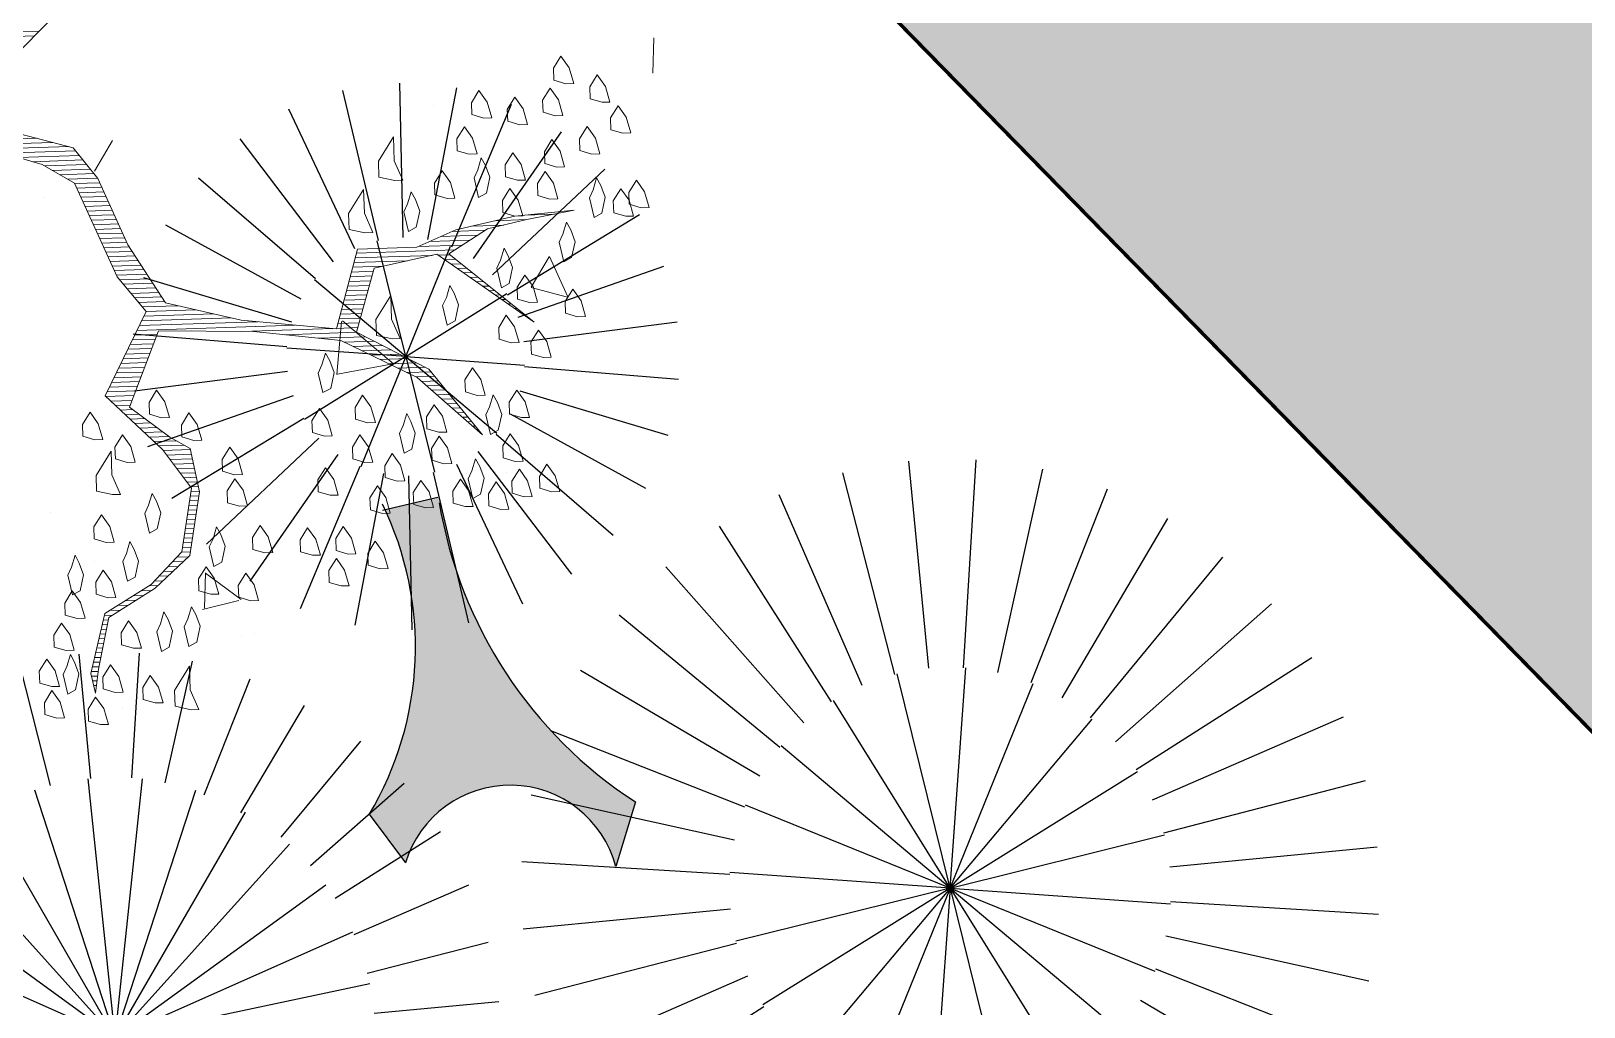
# Model space of a CAD drawing. Header units: millimetres. Extents: x 111 to 1506, y 14 to 566.
# Drawn here: x 223.192 to 225.515, y 186.603 to 188.063 of the extents above; entities that cross this region are included whole.
import ezdxf

# ---------------------------------------------------------------- set-up
doc = ezdxf.new("R2010")
doc.units = ezdxf.units.MM
doc.linetypes.add('ACAD_ISO04W100', pattern=[30, 24, -3, 0, -3])
doc.layers.add('ARBOLES', color=78, linetype='Continuous', lineweight=5)
doc.layers.add('G', color=254, linetype='Continuous', lineweight=5)
doc.layers.add('FURN', color=253, linetype='Continuous')

# ---------------------------------------------------------------- blocks, each defined once
blk = doc.blocks.new('*X16')
at = {"color": 0}
for p, q in [((17.8535, 16.66), (17.9345, 16.66)), ((17.8635, 16.67), (17.9451, 16.67)), ((17.6822, 16.43), (17.9666, 16.43)), ((17.6839, 16.44), (17.9326, 16.44)), ((17.8145, 16.42), (18.0006, 16.42)), ((17.8617, 16.41), (18.0157, 16.41)), ((17.8916, 16.4), (18.0232, 16.4)), ((17.9216, 16.39), (18.0307, 16.39)), ((17.9473, 16.38), (18.0382, 16.38)), ((17.9633, 16.37), (18.0457, 16.37)), ((17.9793, 16.36), (18.0532, 16.36)), ((17.9953, 16.35), (18.0607, 16.35)), ((18.0106, 16.34), (18.0651, 16.34)), ((18.0147, 16.33), (18.0692, 16.33)), ((18.0189, 16.32), (18.0733, 16.32)), ((18.0231, 16.31), (18.0774, 16.31)), ((18.0272, 16.3), (18.0816, 16.3)), ((18.0314, 16.29), (18.0857, 16.29)), ((18.0356, 16.28), (18.0898, 16.28)), ((18.0397, 16.27), (18.0939, 16.27)), ((18.0439, 16.26), (18.098, 16.26)), ((18.0481, 16.25), (18.1021, 16.25)), ((18.0522, 16.24), (18.1063, 16.24)), ((18.0564, 16.23), (18.1104, 16.23)), ((18.9115, 16.23), (18.9795, 16.23)), ((18.9759, 16.24), (19.0395, 16.24)), ((18.0606, 16.22), (18.1145, 16.22)), ((18.0647, 16.21), (18.1186, 16.21)), ((18.0689, 16.2), (18.1236, 16.2)), ((18.7941, 16.2), (18.873, 16.2)), ((18.8191, 16.21), (18.8896, 16.21)), ((18.8615, 16.22), (18.9295, 16.22)), ((18.0731, 16.19), (18.1296, 16.19)), ((18.0772, 16.18), (18.1356, 16.18)), ((18.0814, 16.17), (18.1416, 16.17)), ((18.0856, 16.16), (18.1476, 16.16)), ((18.6084, 16.16), (18.7734, 16.16)), ((18.6114, 16.17), (18.823, 16.17)), ((18.7441, 16.18), (18.8396, 16.18)), ((18.7691, 16.19), (18.8563, 16.19)), ((18.7869, 16.16), (18.812, 16.16)), ((18.0897, 16.15), (18.1536, 16.15)), ((18.0939, 16.14), (18.1596, 16.14)), ((18.1004, 16.13), (18.1656, 16.13)), ((18.5994, 16.13), (18.6461, 16.13)), ((18.6024, 16.14), (18.6667, 16.14)), ((18.6054, 16.15), (18.7201, 16.15)), ((18.8002, 16.15), (18.8237, 16.15)), ((18.8135, 16.14), (18.8354, 16.14)), ((18.8269, 16.13), (18.847, 16.13)), ((18.1082, 16.12), (18.1716, 16.12)), ((18.116, 16.11), (18.1776, 16.11)), ((18.1237, 16.1), (18.1836, 16.1)), ((18.5904, 16.1), (18.6367, 16.1)), ((18.5934, 16.11), (18.6398, 16.11)), ((18.5964, 16.12), (18.6429, 16.12)), ((18.8402, 16.12), (18.8587, 16.12)), ((18.8535, 16.11), (18.8704, 16.11)), ((18.8669, 16.1), (18.882, 16.1)), ((18.1315, 16.09), (18.1896, 16.09)), ((18.1393, 16.08), (18.1956, 16.08)), ((18.1471, 16.07), (18.2239, 16.07)), ((18.1549, 16.06), (18.2619, 16.06)), ((18.5784, 16.06), (18.6242, 16.06)), ((18.5814, 16.07), (18.6273, 16.07)), ((18.5844, 16.08), (18.6304, 16.08)), ((18.5874, 16.09), (18.6336, 16.09)), ((18.8802, 16.09), (18.8937, 16.09)), ((18.8935, 16.08), (18.9054, 16.08)), ((18.9069, 16.07), (18.917, 16.07)), ((18.9202, 16.06), (18.9287, 16.06)), ((18.1392, 16.03), (18.3946, 16.03)), ((18.1444, 16.04), (18.3379, 16.04)), ((18.1497, 16.05), (18.2999, 16.05)), ((18.5694, 16.03), (18.6148, 16.03)), ((18.5724, 16.04), (18.6179, 16.04)), ((18.5754, 16.05), (18.6211, 16.05)), ((18.9335, 16.05), (18.9404, 16.05)), ((18.9469, 16.04), (18.952, 16.04)), ((18.9602, 16.03), (18.9637, 16.03)), ((18.1235, 16), (18.173, 16)), ((18.1287, 16.01), (18.1773, 16.01)), ((18.1339, 16.02), (18.4746, 16.02)), ((18.3591, 16.01), (18.5546, 16.01)), ((18.4501, 16), (18.6064, 16)), ((18.5634, 16.01), (18.6086, 16.01)), ((18.5664, 16.02), (18.6117, 16.02)), ((18.9735, 16.02), (18.9754, 16.02)), ((18.9869, 16.01), (18.987, 16.01)), ((18.1025, 15.96), (18.1562, 15.96)), ((18.1077, 15.97), (18.1604, 15.97)), ((18.113, 15.98), (18.1646, 15.98)), ((18.1182, 15.99), (18.1688, 15.99)), ((18.5234, 15.99), (18.6244, 15.99)), ((18.5781, 15.98), (18.6424, 15.98)), ((18.5971, 15.97), (18.6604, 15.97)), ((18.6161, 15.96), (18.6784, 15.96)), ((18.0868, 15.93), (18.1436, 15.93)), ((18.092, 15.94), (18.1478, 15.94)), ((18.0973, 15.95), (18.152, 15.95)), ((18.6351, 15.95), (18.6964, 15.95)), ((18.6541, 15.94), (18.7144, 15.94)), ((18.6731, 15.93), (18.7324, 15.93)), ((18.0711, 15.9), (18.1309, 15.9)), ((18.0763, 15.91), (18.1351, 15.91)), ((18.0816, 15.92), (18.1394, 15.92)), ((18.6921, 15.92), (18.7504, 15.92)), ((18.7111, 15.91), (18.7628, 15.91)), ((18.7301, 15.9), (18.7704, 15.9)), ((18.0627, 15.88), (18.1225, 15.88)), ((18.0658, 15.89), (18.1267, 15.89)), ((18.0727, 15.87), (18.1183, 15.87)), ((18.0827, 15.86), (18.1141, 15.86)), ((18.7421, 15.89), (18.7781, 15.89)), ((18.7528, 15.88), (18.7857, 15.88)), ((18.7634, 15.87), (18.7934, 15.87)), ((18.7741, 15.86), (18.801, 15.86)), ((18.0927, 15.85), (18.1197, 15.85)), ((18.1027, 15.84), (18.1322, 15.84)), ((18.1127, 15.83), (18.1447, 15.83)), ((18.7848, 15.85), (18.8087, 15.85)), ((18.7954, 15.84), (18.8163, 15.84)), ((18.8061, 15.83), (18.824, 15.83)), ((18.1227, 15.82), (18.1572, 15.82)), ((18.1327, 15.81), (18.1697, 15.81)), ((18.1427, 15.8), (18.1822, 15.8)), ((18.8168, 15.82), (18.8316, 15.82)), ((18.8274, 15.81), (18.8393, 15.81)), ((18.8381, 15.8), (18.8469, 15.8)), ((18.1527, 15.79), (18.1947, 15.79)), ((18.1627, 15.78), (18.2105, 15.78)), ((18.1727, 15.77), (18.2271, 15.77)), ((18.182, 15.76), (18.2403, 15.76)), ((18.8488, 15.79), (18.8545, 15.79)), ((18.8594, 15.78), (18.8622, 15.78)), ((18.189, 15.75), (18.2422, 15.75)), ((18.196, 15.74), (18.244, 15.74)), ((18.203, 15.73), (18.2458, 15.73)), ((18.21, 15.72), (18.2476, 15.72)), ((18.217, 15.71), (18.2494, 15.71)), ((18.224, 15.7), (18.2512, 15.7)), ((18.231, 15.69), (18.2531, 15.69)), ((18.2367, 15.66), (18.2553, 15.66)), ((18.238, 15.68), (18.2549, 15.68)), ((18.2385, 15.67), (18.2567, 15.67)), ((18.231, 15.63), (18.2497, 15.63)), ((18.2329, 15.64), (18.2515, 15.64)), ((18.2348, 15.65), (18.2534, 15.65)), ((18.2254, 15.6), (18.244, 15.6)), ((18.2273, 15.61), (18.2459, 15.61)), ((18.2292, 15.62), (18.2478, 15.62)), ((18.2179, 15.56), (18.2365, 15.56)), ((18.2198, 15.57), (18.2384, 15.57)), ((18.2217, 15.58), (18.2403, 15.58)), ((18.2235, 15.59), (18.2422, 15.59)), ((18.2032, 15.53), (18.2284, 15.53)), ((18.2132, 15.54), (18.2328, 15.54)), ((18.216, 15.55), (18.2347, 15.55)), ((18.1732, 15.5), (18.1946, 15.5)), ((18.1832, 15.51), (18.2059, 15.51)), ((18.1932, 15.52), (18.2171, 15.52)), ((18.1238, 15.46), (18.1468, 15.46)), ((18.1409, 15.47), (18.1609, 15.47)), ((18.1532, 15.48), (18.1721, 15.48)), ((18.1632, 15.49), (18.1834, 15.49)), ((18.0723, 15.43), (18.0954, 15.43)), ((18.0895, 15.44), (18.1126, 15.44)), ((18.1066, 15.45), (18.1297, 15.45)), ((18.0407, 15.4), (18.0516, 15.4)), ((18.0433, 15.41), (18.0611, 15.41)), ((18.0552, 15.42), (18.0783, 15.42)), ((18.03, 15.36), (18.0424, 15.36)), ((18.0327, 15.37), (18.0447, 15.37)), ((18.0353, 15.38), (18.047, 15.38)), ((18.038, 15.39), (18.0493, 15.39)), ((18.022, 15.33), (18.0355, 15.33)), ((18.0247, 15.34), (18.0378, 15.34)), ((18.0273, 15.35), (18.0401, 15.35)), ((18.014, 15.3), (18.0286, 15.3)), ((18.0167, 15.31), (18.0309, 15.31)), ((18.0193, 15.32), (18.0332, 15.32)), ((18.0113, 15.29), (18.0265, 15.29)), ((18.0115, 15.28), (18.0249, 15.28)), ((18.0135, 15.27), (18.0232, 15.27)), ((18.0155, 15.26), (18.0215, 15.26)), ((18.0175, 15.25), (18.0199, 15.25))]:
    blk.add_line(p, q, dxfattribs=at)
blk = doc.blocks.new('E1E')
at = {"layer": 'ARBOLES', "ltscale": 0.2}
for p, q in [((94.9941, 59.1844), (94.9941, 59.1844)), ((95.1485, 59.1133), (95.1485, 59.1133)), ((94.8455, 58.9854), (94.8455, 58.9854)), ((94.8241, 58.9714), (94.8241, 58.9714)), ((94.928, 58.9668), (94.8733, 58.9268)), ((94.948, 58.9033), (94.9254, 58.9629)), ((95.1411, 58.9598), (95.1411, 58.9598)), ((94.9473, 58.9039), (94.8701, 58.9236)), ((95.2463, 58.9074), (95.2463, 58.9074)), ((94.6676, 58.8635), (94.6676, 58.8635)), ((94.9236, 58.6057), (94.9236, 58.6057)), ((94.5138, 58.5333), (94.5138, 58.5333)), ((95.1355, 58.5085), (95.1355, 58.5085)), ((94.8624, 58.4826), (94.7765, 58.4282)), ((94.8909, 58.3921), (94.8631, 58.4837)), ((95.2104, 58.4729), (95.2104, 58.4729)), ((94.6865, 58.4581), (94.6865, 58.4581)), ((95.013, 58.4632), (95.013, 58.4632)), ((94.8895, 58.3905), (94.7758, 58.4277)), ((94.811, 58.3666), (94.811, 58.3666)), ((95.4709, 58.3857), (95.4709, 58.3857)), ((94.8922, 58.3418), (94.8922, 58.3418)), ((95.3957, 58.2452), (95.4049, 58.3083)), ((94.4865, 58.2246), (94.4865, 58.2246)), ((94.5882, 58.1432), (94.5302, 58.1979)), ((94.5977, 58.207), (94.5304, 58.1986)), ((94.5888, 58.1437), (94.598, 58.2068)), ((94.7363, 58.1935), (94.7363, 58.1935)), ((94.5867, 58.1273), (94.5867, 58.1273)), ((94.8833, 57.9689), (94.8833, 57.9689)), ((94.5376, 57.7708), (94.5376, 57.7708)), ((94.5622, 57.7074), (94.5397, 57.767))]:
    blk.add_line(p, q, dxfattribs=at)
for points in [[(95.5861, 58.3417), (95.4965, 58.333), (95.43, 58.3423), (95.2954, 58.4695), (95.2238, 58.5077), (95.2346, 58.6762), (95.103, 58.7267), (95.0285, 58.7715), (95.0017, 58.8842), (95.0305, 58.9594), (95.0883, 59.0397), (95.0709, 59.1488), (95.0499, 59.1785), (95.0608, 59.1365), (95.0789, 59.0433), (95.0211, 58.963), (94.9858, 58.8849), (95.0126, 58.7722), (95.0574, 58.7064), (95.0987, 58.7014), (95.1869, 58.6783), (95.1899, 58.5316), (95.0309, 58.4686), (94.8791, 58.4244), (94.7266, 58.4344), (94.579, 58.4856), (94.7128, 58.4127), (94.8589, 58.3998), (94.8727, 58.2812), (94.7773, 58.2154), (94.5691, 58.2629), (94.7578, 58.2067), (94.7101, 58.1387), (94.6509, 58.0967), (94.5786, 58.049), (94.6733, 58.0989), (94.7622, 58.1619), (94.8156, 58.2168), (94.9132, 58.2603), (94.8943, 58.4077), (95.0591, 58.4577), (95.1971, 58.4802), (95.2991, 58.4087), (95.3939, 58.3185), (95.4561, 58.2838), (95.5811, 58.3005)], [(95.6347, 58.2152), (95.5632, 58.0431)]]:
    blk.add_lwpolyline(points, dxfattribs=at)
for points in [[(95.0202, 59.2276), (95.0426, 59.2298), (95.0513, 59.2103), (95.047, 59.185), (95.0253, 59.1987), (95.0072, 59.2218)], [(95.0975, 59.2464), (95.1199, 59.2486), (95.1286, 59.2291), (95.1243, 59.2038), (95.1026, 59.2175), (95.0845, 59.2407)], [(95.1157, 59.1532), (95.1164, 59.1691), (95.0954, 59.1987), (95.0853, 59.1864), (95.0904, 59.1575), (95.1056, 59.1409), (95.1179, 59.1308)], [(95.1272, 59.1973), (95.1496, 59.1995), (95.1583, 59.18), (95.154, 59.1547), (95.1323, 59.1684), (95.1142, 59.1915)], [(94.8793, 59.1415), (94.9082, 59.1466), (94.9198, 59.1205), (94.9112, 59.0699), (94.8938, 59.109), (94.8663, 59.1357)], [(94.9436, 59.1545), (94.966, 59.1567), (94.9747, 59.1372), (94.9704, 59.1119), (94.9487, 59.1256), (94.9306, 59.1487)], [(95.0174, 59.164), (95.0398, 59.1662), (95.0485, 59.1467), (95.0441, 59.1213), (95.0224, 59.1351), (95.0044, 59.1582)], [(95.1273, 59.1272), (95.1497, 59.1294), (95.1584, 59.1099), (95.154, 59.0846), (95.1323, 59.0983), (95.1143, 59.1214)], [(94.9885, 59.0187), (94.9893, 59.0346), (94.9683, 59.0642), (94.9582, 59.0519), (94.9632, 59.023), (94.9784, 59.0064), (94.9907, 58.9963)], [(95.0167, 59.078), (95.0391, 59.0801), (95.0478, 59.0606), (95.0435, 59.0353), (95.0218, 59.049), (95.0037, 59.0722)], [(95.1309, 59.0665), (95.1533, 59.0687), (95.162, 59.0491), (95.1577, 59.0238), (95.136, 59.0376), (95.1179, 59.0607)], [(94.9459, 58.9919), (94.9466, 59.0078), (94.9256, 59.0374), (94.9155, 59.0251), (94.9206, 58.9962), (94.9358, 58.9796), (94.9481, 58.9695)], [(95.0934, 59.0108), (95.1158, 59.013), (95.1245, 58.9935), (95.1201, 58.9681), (95.0985, 58.9819), (95.0804, 59.005)], [(95.1751, 58.9848), (95.1758, 59.0007), (95.1548, 59.0303), (95.1447, 59.018), (95.1498, 58.9891), (95.165, 58.9725), (95.1773, 58.9624)], [(95.0927, 58.9248), (95.0934, 58.9407), (95.0724, 58.9703), (95.0623, 58.958), (95.0674, 58.9291), (95.0826, 58.9125), (95.0949, 58.9023)], [(94.8534, 58.9195), (94.8758, 58.9217), (94.8845, 58.9022), (94.8802, 58.8769), (94.8585, 58.8906), (94.8404, 58.9137)], [(94.9243, 58.9355), (94.9467, 58.9377), (94.9554, 58.9182), (94.951, 58.8928), (94.9294, 58.9066), (94.9113, 58.9297)], [(95.1339, 58.9197), (95.1563, 58.9219), (95.165, 58.9024), (95.1607, 58.8771), (95.139, 58.8908), (95.1209, 58.9139)], [(94.9583, 58.8415), (94.959, 58.8574), (94.938, 58.8871), (94.9279, 58.8748), (94.933, 58.8458), (94.9482, 58.8292), (94.9605, 58.8191)], [(95.0884, 58.8293), (95.0892, 58.8452), (95.0682, 58.8749), (95.0581, 58.8626), (95.0631, 58.8336), (95.0783, 58.817), (95.0906, 58.8069)], [(94.7125, 58.8334), (94.7349, 58.8356), (94.7436, 58.8161), (94.7393, 58.7908), (94.7176, 58.8045), (94.6995, 58.8276)], [(95.1557, 58.8359), (95.1846, 58.841), (95.1962, 58.8149), (95.1875, 58.7643), (95.1701, 58.8034), (95.1427, 58.8301)], [(94.8622, 58.8299), (94.8846, 58.8321), (94.8933, 58.8126), (94.889, 58.7873), (94.8673, 58.801), (94.8492, 58.8241)], [(94.6591, 58.7784), (94.6815, 58.7806), (94.6902, 58.7611), (94.6859, 58.7358), (94.6642, 58.7495), (94.6461, 58.7726)], [(94.7812, 58.8016), (94.8036, 58.8038), (94.8123, 58.7843), (94.808, 58.759), (94.7863, 58.7727), (94.7682, 58.7959)], [(94.7227, 58.7756), (94.7451, 58.7778), (94.7538, 58.7583), (94.7495, 58.7329), (94.7278, 58.7467), (94.7097, 58.7698)], [(94.936, 58.7692), (94.9584, 58.7714), (94.9671, 58.7519), (94.9627, 58.7266), (94.941, 58.7403), (94.9229, 58.7634)], [(95.1528, 58.7723), (95.1752, 58.7744), (95.1839, 58.7549), (95.1796, 58.7296), (95.1579, 58.7434), (95.1398, 58.7665)], [(95.2222, 58.7564), (95.2446, 58.7586), (95.2533, 58.7391), (95.249, 58.7138), (95.2273, 58.7275), (95.2092, 58.7506)], [(94.9656, 58.7201), (94.988, 58.7223), (94.9967, 58.7028), (94.9924, 58.6775), (94.9707, 58.6912), (94.9526, 58.7143)], [(94.6931, 58.6845), (94.7155, 58.6867), (94.7242, 58.6671), (94.7199, 58.6418), (94.6982, 58.6556), (94.6801, 58.6787)], [(94.7922, 58.6896), (94.8146, 58.6918), (94.8233, 58.6723), (94.8189, 58.647), (94.7972, 58.6607), (94.7791, 58.6838)], [(95.0567, 58.6905), (95.0791, 58.6927), (95.0878, 58.6732), (95.0835, 58.6479), (95.0618, 58.6616), (95.0437, 58.6847)], [(95.1261, 58.6747), (95.1485, 58.6768), (95.1572, 58.6573), (95.1529, 58.632), (95.1312, 58.6457), (95.1131, 58.6689)], [(94.6245, 58.6461), (94.6469, 58.6483), (94.6556, 58.6288), (94.6513, 58.6035), (94.6296, 58.6172), (94.6115, 58.6403)], [(94.5594, 58.6172), (94.5818, 58.6193), (94.5905, 58.5998), (94.5862, 58.5745), (94.5645, 58.5882), (94.5464, 58.6114)], [(94.6903, 58.6209), (94.7127, 58.623), (94.7214, 58.6035), (94.7171, 58.5782), (94.6954, 58.5919), (94.6773, 58.6151)], [(94.7568, 58.6115), (94.7792, 58.6137), (94.7879, 58.5942), (94.7836, 58.5689), (94.7619, 58.5826), (94.7438, 58.6057)], [(94.498, 58.5976), (94.5204, 58.5998), (94.5291, 58.5803), (94.5248, 58.555), (94.5031, 58.5687), (94.485, 58.5918)], [(94.5725, 58.5528), (94.5732, 58.5687), (94.5522, 58.5984), (94.5421, 58.5861), (94.5472, 58.5571), (94.5624, 58.5405), (94.5747, 58.5304)], [(94.8421, 58.5949), (94.8645, 58.5971), (94.8732, 58.5776), (94.8689, 58.5523), (94.8472, 58.566), (94.8291, 58.5891)], [(94.4677, 58.5607), (94.4901, 58.5629), (94.4988, 58.5434), (94.4944, 58.5181), (94.4728, 58.5318), (94.4547, 58.5549)], [(94.6238, 58.5601), (94.6462, 58.5623), (94.6549, 58.5428), (94.6506, 58.5175), (94.6289, 58.5312), (94.6108, 58.5543)], [(94.7178, 58.524), (94.7185, 58.5399), (94.6975, 58.5695), (94.6874, 58.5572), (94.6925, 58.5283), (94.7077, 58.5117), (94.72, 58.5016)], [(94.425, 58.5339), (94.4474, 58.5361), (94.4561, 58.5166), (94.4518, 58.4913), (94.4301, 58.505), (94.412, 58.5281)], [(94.7792, 58.5436), (94.8017, 58.5458), (94.8103, 58.5262), (94.806, 58.5009), (94.7843, 58.5147), (94.7662, 58.5378)], [(94.5067, 58.508), (94.5292, 58.5101), (94.5378, 58.4906), (94.5335, 58.4653), (94.5118, 58.479), (94.4937, 58.5022)], [(94.6535, 58.511), (94.6759, 58.5131), (94.6846, 58.4936), (94.6803, 58.4683), (94.6586, 58.482), (94.6405, 58.5052)], [(94.8942, 58.4779), (94.8949, 58.4938), (94.874, 58.5234), (94.8638, 58.5111), (94.8689, 58.4822), (94.8841, 58.4656), (94.8964, 58.4555)], [(94.5863, 58.4343), (94.587, 58.4502), (94.566, 58.4798), (94.5559, 58.4675), (94.561, 58.4386), (94.5762, 58.422), (94.5885, 58.4119)], [(94.5256, 58.4306), (94.548, 58.4328), (94.5567, 58.4133), (94.5524, 58.388), (94.5307, 58.4017), (94.5126, 58.4248)], [(94.6145, 58.4235), (94.6369, 58.4256), (94.6456, 58.4061), (94.6413, 58.3808), (94.6196, 58.3945), (94.6015, 58.4177)], [(94.7945, 58.3867), (94.8235, 58.3918), (94.835, 58.3658), (94.8264, 58.3152), (94.809, 58.3542), (94.7815, 58.3809)], [(94.53, 58.3157), (94.5524, 58.3179), (94.5611, 58.2984), (94.5568, 58.2731), (94.5351, 58.2868), (94.517, 58.3099)], [(94.5936, 58.3128), (94.616, 58.315), (94.6247, 58.2955), (94.6204, 58.2702), (94.5987, 58.2839), (94.5806, 58.307)], [(94.7324, 58.2811), (94.7332, 58.297), (94.7122, 58.3267), (94.7021, 58.3144), (94.7071, 58.2854), (94.7223, 58.2688), (94.7346, 58.2587)], [(94.5004, 58.2246), (94.5228, 58.2268), (94.5315, 58.2072), (94.5272, 58.1819), (94.5055, 58.1957), (94.4874, 58.2188)], [(94.5901, 58.2333), (94.6125, 58.2355), (94.6212, 58.216), (94.6168, 58.1907), (94.5952, 58.2044), (94.5771, 58.2275)], [(94.6675, 58.182), (94.6682, 58.1979), (94.6472, 58.2276), (94.6371, 58.2153), (94.6422, 58.1864), (94.6573, 58.1697), (94.6696, 58.1596)], [(94.9118, 58.2285), (94.9407, 58.2336), (94.9523, 58.2075), (94.9436, 58.1569), (94.9262, 58.196), (94.8988, 58.2227)], [(94.8605, 58.1511), (94.8612, 58.167), (94.8402, 58.1966), (94.8301, 58.1843), (94.8352, 58.1554), (94.8504, 58.1388), (94.8627, 58.1287)], [(94.5808, 58.0967), (94.5815, 58.1126), (94.5605, 58.1422), (94.5504, 58.1299), (94.5555, 58.101), (94.5707, 58.0844), (94.583, 58.0743)], [(94.7983, 58.1156), (94.8208, 58.1178), (94.8294, 58.0983), (94.8251, 58.073), (94.8034, 58.0867), (94.7853, 58.1098)], [(94.8974, 58.1208), (94.9263, 58.1258), (94.9379, 58.0998), (94.9292, 58.0492), (94.9119, 58.0882), (94.8844, 58.115)], [(94.6733, 58.0989), (94.6957, 58.1011), (94.7044, 58.0816), (94.7001, 58.0563), (94.6784, 58.07), (94.6603, 58.0931)], [(94.7666, 58.0469), (94.7673, 58.0628), (94.7463, 58.0925), (94.7362, 58.0802), (94.7413, 58.0512), (94.7565, 58.0346), (94.7688, 58.0245)], [(94.4883, 58.0243), (94.5107, 58.0265), (94.5194, 58.007), (94.5151, 57.9817), (94.4934, 57.9954), (94.4753, 58.0185)], [(94.5606, 58.002), (94.5613, 58.0179), (94.5403, 58.0475), (94.5302, 58.0352), (94.5353, 58.0063), (94.5505, 57.9897), (94.5628, 57.9796)], [(94.6263, 58.0468), (94.6488, 58.049), (94.6574, 58.0295), (94.6531, 58.0042), (94.6314, 58.0179), (94.6133, 58.041)], [(94.6929, 58.0375), (94.7153, 58.0397), (94.724, 58.0202), (94.7196, 57.9948), (94.6979, 58.0086), (94.6799, 58.0317)], [(94.7912, 58.0267), (94.8136, 58.0289), (94.8223, 58.0094), (94.818, 57.9841), (94.7963, 57.9978), (94.7782, 58.0209)], [(94.4681, 57.9997), (94.4905, 58.0019), (94.4992, 57.9824), (94.4948, 57.9571), (94.4732, 57.9708), (94.4551, 57.9939)], [(94.6365, 57.989), (94.6589, 57.9912), (94.6676, 57.9717), (94.6633, 57.9464), (94.6416, 57.9601), (94.6235, 57.9832)], [(94.5867, 57.9434), (94.6091, 57.9456), (94.6178, 57.9261), (94.6134, 57.9008), (94.5917, 57.9145), (94.5737, 57.9376)], [(94.7269, 57.9435), (94.7493, 57.9457), (94.758, 57.9262), (94.7537, 57.9009), (94.732, 57.9146), (94.7139, 57.9377)], [(94.7912, 57.9566), (94.8136, 57.9588), (94.8223, 57.9393), (94.818, 57.914), (94.7963, 57.9277), (94.7782, 57.9508)], [(94.5491, 57.8877), (94.5715, 57.8899), (94.5802, 57.8704), (94.5759, 57.8451), (94.5542, 57.8588), (94.5361, 57.8819)], [(94.6742, 57.9045), (94.6966, 57.9066), (94.7053, 57.8871), (94.7009, 57.8618), (94.6792, 57.8755), (94.6612, 57.8987)], [(94.6048, 57.8502), (94.6272, 57.8524), (94.6359, 57.8329), (94.6316, 57.8076), (94.6099, 57.8213), (94.5918, 57.8444)], [(94.6778, 57.8437), (94.7002, 57.8459), (94.7089, 57.8264), (94.7046, 57.8011), (94.6829, 57.8148), (94.6648, 57.8379)]]:
    blk.add_lwpolyline(points, close=True, dxfattribs=at)
at = {"layer": 'ARBOLES', "ltscale": 0.2, "xscale": 0.8372139817761642, "yscale": 0.8372139817761642, "zscale": 0.8372139817761642, "rotation": 204.0028523145856}
blk.add_blockref('*X16', (103.6395, 76.9735), dxfattribs=at)
blk = doc.blocks.new('abri')
at = {"layer": 'FURN'}
blk.add_hatch(color=256, dxfattribs=at).paths.add_polyline_path([(1541.4483, 14.7988), (1541.5053, 14.8935, -0.755152), (1541.367, 15.2521), (1541.2444, 15.2412, -0.169075), (1540.9762, 14.779), (1540.8625, 14.6983), (1540.9211, 14.6158, -0.248562)])
for p, q in [((1541.1698, 16.2371), (1541.1659, 16.6177)), ((1541.233, 16.2328), (1541.2887, 16.6093)), ((1541.1067, 16.2315), (1541.0433, 16.6068)), ((1541.0453, 16.2161), (1540.9239, 16.5768)), ((1540.987, 16.1912), (1540.8107, 16.5286)), ((1540.9334, 16.1576), (1540.7065, 16.4632)), ((1540.8856, 16.1159), (1540.6137, 16.3823)), ((1540.845, 16.0673), (1540.5348, 16.2879)), ((1540.8125, 16.013), (1540.4715, 16.1823)), ((1540.7888, 15.9542), (1540.4256, 16.0681)), ((1540.7747, 15.8925), (1540.3981, 15.9482)), ((1540.7704, 15.8293), (1540.3897, 15.8254)), ((1540.776, 15.7662), (1540.4007, 15.7028)), ((1540.7914, 15.7048), (1540.4306, 15.5834)), ((1540.8162, 15.6465), (1540.4789, 15.4702)), ((1540.8499, 15.5929), (1540.5443, 15.366)), ((1541.503, 15.5996), (1541.8132, 15.3791)), ((1540.8915, 15.5451), (1540.6252, 15.2732)), ((1541.4623, 15.551), (1541.7343, 15.2847)), ((1540.9401, 15.5045), (1540.7196, 15.1942)), ((1541.4146, 15.5094), (1541.6415, 15.2038)), ((1540.9945, 15.472), (1540.8252, 15.131)), ((1541.3609, 15.4757), (1541.5372, 15.1384)), ((1541.0532, 15.4483), (1540.9393, 15.0851)), ((1541.3027, 15.4509), (1541.424, 15.0901)), ((1541.115, 15.4342), (1541.0593, 15.0576)), ((1541.1781, 15.4299), (1541.1821, 15.0492)), ((1541.2412, 15.4355), (1541.3047, 15.0601)), ((1541.2444, 15.2412), (1541.367, 15.2521)), ((1541.7819, 14.9441), (1541.6767, 15.1468)), ((1541.7186, 14.9046), (1541.5829, 15.0883)), ((1540.5827, 14.7538), (1540.4986, 15.0232)), ((1540.6274, 14.7628), (1540.601, 15.0437)), ((1540.6729, 14.7622), (1540.7056, 15.0426)), ((1540.7173, 14.7523), (1540.8076, 15.0197)), ((1541.6622, 14.8557), (1541.4995, 15.0159)), ((1540.5409, 14.7357), (1540.4026, 14.9817)), ((1540.7587, 14.7333), (1540.9026, 14.9761)), ((1540.5038, 14.7094), (1540.3173, 14.9212)), ((1540.7952, 14.7061), (1540.9864, 14.9137)), ((1541.6141, 14.7985), (1541.4284, 14.9313)), ((1541.4483, 14.7988), (1541.5053, 14.8935)), ((1540.473, 14.6759), (1540.2465, 14.8443)), ((1540.8253, 14.6719), (1541.0555, 14.8352)), ((1541.5756, 14.7346), (1541.3713, 14.8367)), ((1540.4498, 14.6367), (1540.1932, 14.7544)), ((1540.8477, 14.6323), (1541.1067, 14.7441)), ((1541.5476, 14.6654), (1541.3298, 14.7343)), ((1540.9237, 14.6121), (1540.8636, 14.6969)), ((1540.4352, 14.5936), (1540.1598, 14.6554)), ((1540.8612, 14.5888), (1541.1379, 14.6444)), ((1541.5342, 14.5804), (1541.3084, 14.6144)), ((1540.4299, 14.5484), (1540.1477, 14.5515)), ((1540.8655, 14.5435), (1541.1477, 14.5403)), ((1540.4342, 14.503), (1540.1575, 14.4475)), ((1540.8602, 14.4982), (1541.1356, 14.4365)), ((1541.5289, 14.5059), (1541.3006, 14.5041)), ((1540.4478, 14.4596), (1540.1887, 14.3477)), ((1540.8457, 14.4551), (1541.1022, 14.3374)), ((1541.5354, 14.4315), (1541.3101, 14.3941)), ((1540.4701, 14.4199), (1540.2399, 14.2566)), ((1540.8225, 14.4159), (1541.0489, 14.2475)), ((1540.5002, 14.3857), (1540.309, 14.1781)), ((1540.7916, 14.3824), (1540.9781, 14.1706)), ((1541.5498, 14.3713), (1541.3332, 14.2991)), ((1540.5367, 14.3585), (1540.3928, 14.1157)), ((1540.5781, 14.3396), (1540.4879, 14.0722)), ((1540.7127, 14.338), (1540.7969, 14.0687)), ((1540.7545, 14.3561), (1540.8928, 14.1101)), ((1540.6225, 14.3296), (1540.5898, 14.0493)), ((1540.668, 14.3291), (1540.6944, 14.0481)), ((1541.5789, 14.3026), (1541.3762, 14.1973)), ((1541.6184, 14.2392), (1541.4347, 14.1036))]:
    blk.add_line(p, q, dxfattribs=at)
at = {"layer": 'FURN', "color": 62}
for p, q in [((1541.174, 15.8335), (1541.0492, 16.2174)), ((1541.174, 15.8335), (1541.174, 16.2371)), ((1541.174, 15.8335), (1541.2987, 16.2174)), ((1541.174, 15.8335), (1540.9367, 16.16)), ((1541.174, 15.8335), (1541.4112, 16.16)), ((1541.174, 15.8335), (1540.8474, 16.0707)), ((1541.174, 15.8335), (1541.5005, 16.0707)), ((1541.174, 15.8335), (1540.7901, 15.9582)), ((1541.174, 15.8335), (1541.5579, 15.9582)), ((1541.174, 15.8335), (1540.7703, 15.8335)), ((1541.174, 15.8335), (1540.7901, 15.7087)), ((1541.174, 15.8335), (1540.8474, 15.5962)), ((1541.174, 15.8335), (1540.9367, 15.5069)), ((1541.174, 15.8335), (1541.0492, 15.4496)), ((1541.174, 15.8335), (1541.5776, 15.8335)), ((1541.174, 15.8335), (1541.174, 15.4298)), ((1541.174, 15.8335), (1541.2987, 15.4496)), ((1541.174, 15.8335), (1541.4112, 15.5069)), ((1541.174, 15.8335), (1541.5005, 15.5962)), ((1541.174, 15.8335), (1541.5579, 15.7087)), ((1542.0012, 14.5218), (1541.7348, 14.916)), ((1542.0012, 14.5218), (1541.6586, 14.852)), ((1542.0012, 14.5218), (1541.5975, 14.7736)), ((1540.6477, 14.5459), (1540.5804, 14.753)), ((1540.6477, 14.5459), (1540.715, 14.753)), ((1542.0012, 14.5218), (1541.5539, 14.6841)), ((1540.6477, 14.5459), (1540.4715, 14.6739)), ((1540.6477, 14.5459), (1540.8239, 14.6739)), ((1542.0012, 14.5218), (1541.53, 14.5876)), ((1540.6477, 14.5459), (1540.4299, 14.5459)), ((1540.6477, 14.5459), (1540.4715, 14.4179)), ((1540.6477, 14.5459), (1540.5804, 14.3388)), ((1540.6477, 14.5459), (1540.8655, 14.5459)), ((1540.6477, 14.5459), (1540.715, 14.3388)), ((1540.6477, 14.5459), (1540.8239, 14.4179)), ((1542.0012, 14.5218), (1541.5266, 14.4882)), ((1542.0012, 14.5218), (1541.5439, 14.3903)), ((1542.0012, 14.5218), (1541.5813, 14.2981)), ((1542.0012, 14.5218), (1541.637, 14.2157)), ((1542.0012, 14.5218), (1541.7086, 14.1466)), ((1542.0012, 14.5218), (1541.793, 14.094)), ((1542.0012, 14.5218), (1541.8865, 14.06)), ((1542.0012, 14.5218), (1541.985, 14.0463))]:
    blk.add_line(p, q, dxfattribs=at)
at = {"layer": 'FURN'}
for centre, radius, start, end in [((1541.4872, 15.0925), 0.1998, 126.9755, 275.2089), ((1540.4465, 15.3953), 0.8127, 301.6104, 349.0648), ((1541.3574, 14.2098), 0.596, 81.2227, 138.1085)]:
    blk.add_arc(centre, radius, start, end, dxfattribs=at)

msp = doc.modelspace()

# ---------------------------------------------------------------- hatches: boundary and pattern name
at = {"layer": 'G', "lineweight": 100, "ltscale": 1000}
h = msp.add_hatch(dxfattribs=at)
h.set_pattern_fill('AR-HBONE', color=256, scale=0.046, angle=-22.08523, style=0)
h.set_pattern_definition([(22.914772, (777.23143, 1670.63463), (0.097837146, 0.241122153), [0.552, -0.184]), (112.914772, (777.40091, 1670.70627), (0.097837146, 0.241122153), [0.552, -0.184])])
edge = h.paths.add_edge_path()
edge.add_line((221.74739, 201.07699), (222.24177, 203.56684))
edge.add_line((222.24177, 203.56684), (283.25265, 176.18215))
edge.add_line((283.25265, 176.18215), (282.61554, 174.27589))
edge.add_line((282.61554, 174.27589), (222.04443, 201.46319))
h = msp.add_hatch(dxfattribs=at)
h.set_pattern_fill('AR-HBONE', color=256, scale=0.046, angle=-22.08523, style=0)
h.set_pattern_definition([(22.914772, (797.12783, 1599.99595), (0.097837146, 0.241122153), [0.552, -0.184]), (112.914772, (797.29731, 1600.0676), (0.097837146, 0.241122153), [0.552, -0.184])])
h.paths.add_polyline_path([(326.50652, 83.72907), (327.08509, 85.9982), (222.22982, 193.24791), (221.75785, 190.86976)])

# ---------------------------------------------------------------- linework, layer by layer
at = {"linetype": 'ACAD_ISO04W100', "ltscale": 1000}
msp.add_line((221.75725, 190.87038), (229.32999, 183.12471), dxfattribs=at)
at = {"lineweight": 100, "ltscale": 1000}
for points in [[(216.07367, 161.74658), (215.98876, 161.8491), (221.75725, 190.87038), (229.32999, 183.12471), (216.07367, 161.74658)], [(221.75785, 190.86976), (229.32999, 183.12471)]]:
    msp.add_lwpolyline(points, dxfattribs=at)

# ---------------------------------------------------------------- block references
at = {"lineweight": 100, "xscale": 0.8182511777390739, "yscale": 0.8182511777390739, "zscale": 0.8182511777390739, "rotation": 247.9147716791316}
msp.add_blockref('abri', (686.70467, 1360.18921), dxfattribs=at)
at = {"layer": 'ARBOLES', "color": 0, "xscale": 0.8310831642732954, "yscale": 0.8310831642732954, "zscale": 0.8310831642732954, "rotation": 157.9147716791316}
msp.add_blockref('E1E', (314.97842, 202.94512), dxfattribs=at)

doc.saveas('drawing.dxf')
